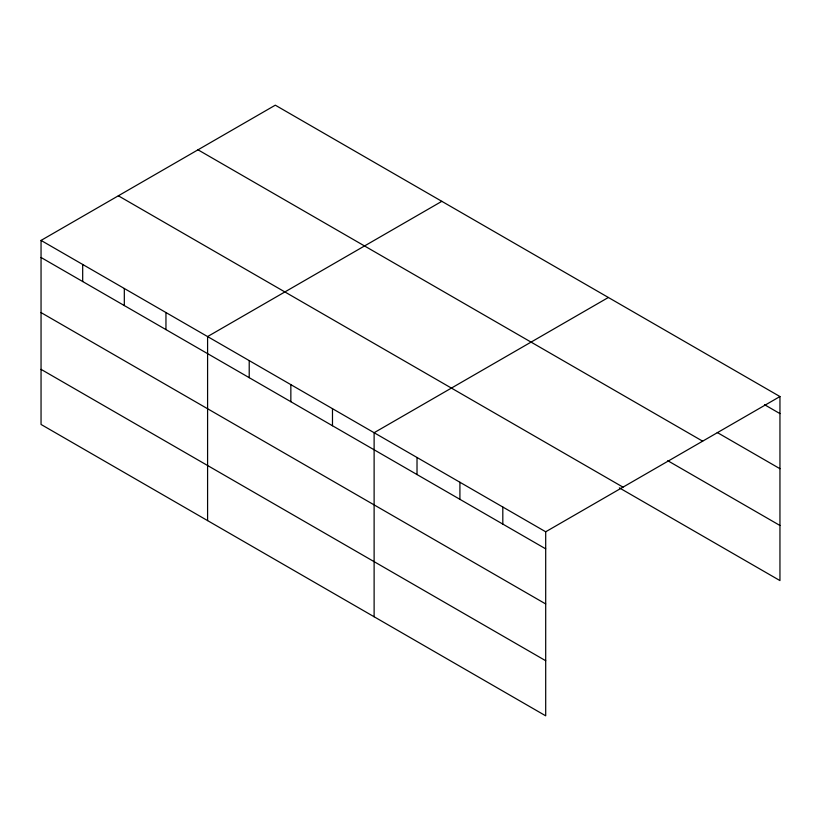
<?xml version="1.0" encoding="UTF-8"?>
<svg xmlns="http://www.w3.org/2000/svg" width="821" height="821" viewBox="0 0 821 821"><rect width="100%" height="100%" fill="white"/><g stroke="black" fill="none" stroke-linecap="round" stroke-linejoin="round"><path stroke-width="1.23" d="M41.05 240.42L545.698 531.782L545.698 715.82L41.05 424.457L41.05 240.42L275.302 105.18L779.95 396.543L779.95 580.58L619.362 487.869M441.831 201.33L207.59 336.569L207.59 520.606M608.371 297.479L374.119 432.718L374.119 616.756M545.698 531.782L779.95 396.543M764.556 404.712L779.95 413.61M717.256 432.513L779.95 468.709M197.994 149.812L702.653 441.175M667.76 460.704L779.95 525.481M118.347 195.798L623.006 487.151M41.05 257.486L545.698 548.849M41.05 312.596L545.698 603.948M41.05 369.358L545.698 660.72M502.811 507.019L502.811 524.085M459.914 482.255L459.914 499.322M417.017 457.482L417.017 474.548M332.484 408.684L332.484 425.75M290.85 384.649L290.85 401.715M249.215 360.614L249.215 377.681M165.955 312.534L165.955 329.601M124.32 288.499L124.32 305.566M82.685 264.465L82.685 281.531"/></g></svg>
